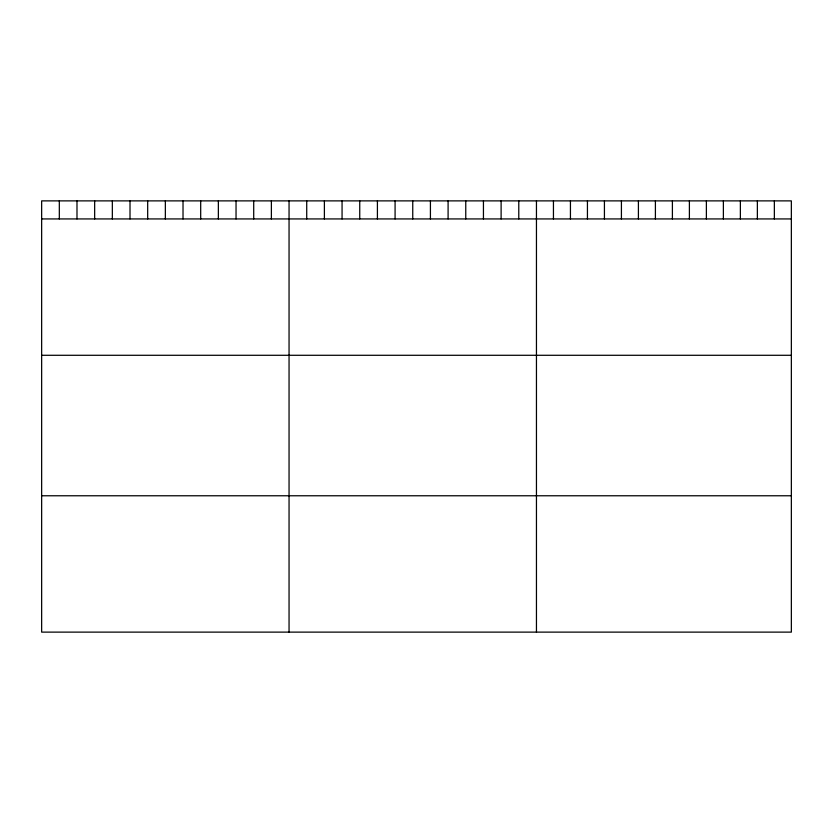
<?xml version="1.0" encoding="UTF-8"?>
<svg xmlns="http://www.w3.org/2000/svg" width="833" height="833" viewBox="0 0 833 833"><rect width="100%" height="100%" fill="white"/><g stroke="black" fill="none" stroke-linecap="round" stroke-linejoin="round"><path stroke-width="1.25" d="M791.35 218.933L791.35 632.122L41.65 632.122L41.65 200.878L791.35 200.878L791.35 218.933L41.65 218.933M41.65 355.285L791.35 355.285M41.65 495.77L791.35 495.77M774.357 200.878L774.357 218.933M757.364 200.878L757.364 218.933M740.37 200.878L740.37 218.933M723.377 200.878L723.377 218.933M706.384 200.878L706.384 218.933M689.391 200.878L689.391 218.933M672.398 200.878L672.398 218.933M655.404 200.878L655.404 218.933M638.411 200.878L638.411 218.933M621.418 200.878L621.418 218.933M604.425 200.878L604.425 218.933M587.432 200.878L587.432 218.933M570.438 200.878L570.438 218.933M553.445 200.878L553.445 218.933M536.452 200.878L536.452 632.122M518.782 200.878L518.782 218.933M501.112 200.878L501.112 218.933M483.442 200.878L483.442 218.933M465.762 200.878L465.762 218.933M448.092 200.878L448.092 218.933M430.422 200.878L430.422 218.933M412.751 200.878L412.751 218.933M395.081 200.878L395.081 218.933M377.411 200.878L377.411 218.933M359.741 200.878L359.741 218.933M342.061 200.878L342.061 218.933M324.391 200.878L324.391 218.933M306.721 200.878L306.721 218.933M289.051 200.878L289.051 632.122M271.381 200.878L271.381 218.933M253.711 200.878L253.711 218.933M236.041 200.878L236.041 218.933M218.361 200.878L218.361 218.933M200.691 200.878L200.691 218.933M183.021 200.878L183.021 218.933M165.351 200.878L165.351 218.933M147.68 200.878L147.68 218.933M130.01 200.878L130.01 218.933M112.34 200.878L112.34 218.933M94.66 200.878L94.66 218.933M76.99 200.878L76.99 218.933M59.32 200.878L59.32 218.933"/></g></svg>
